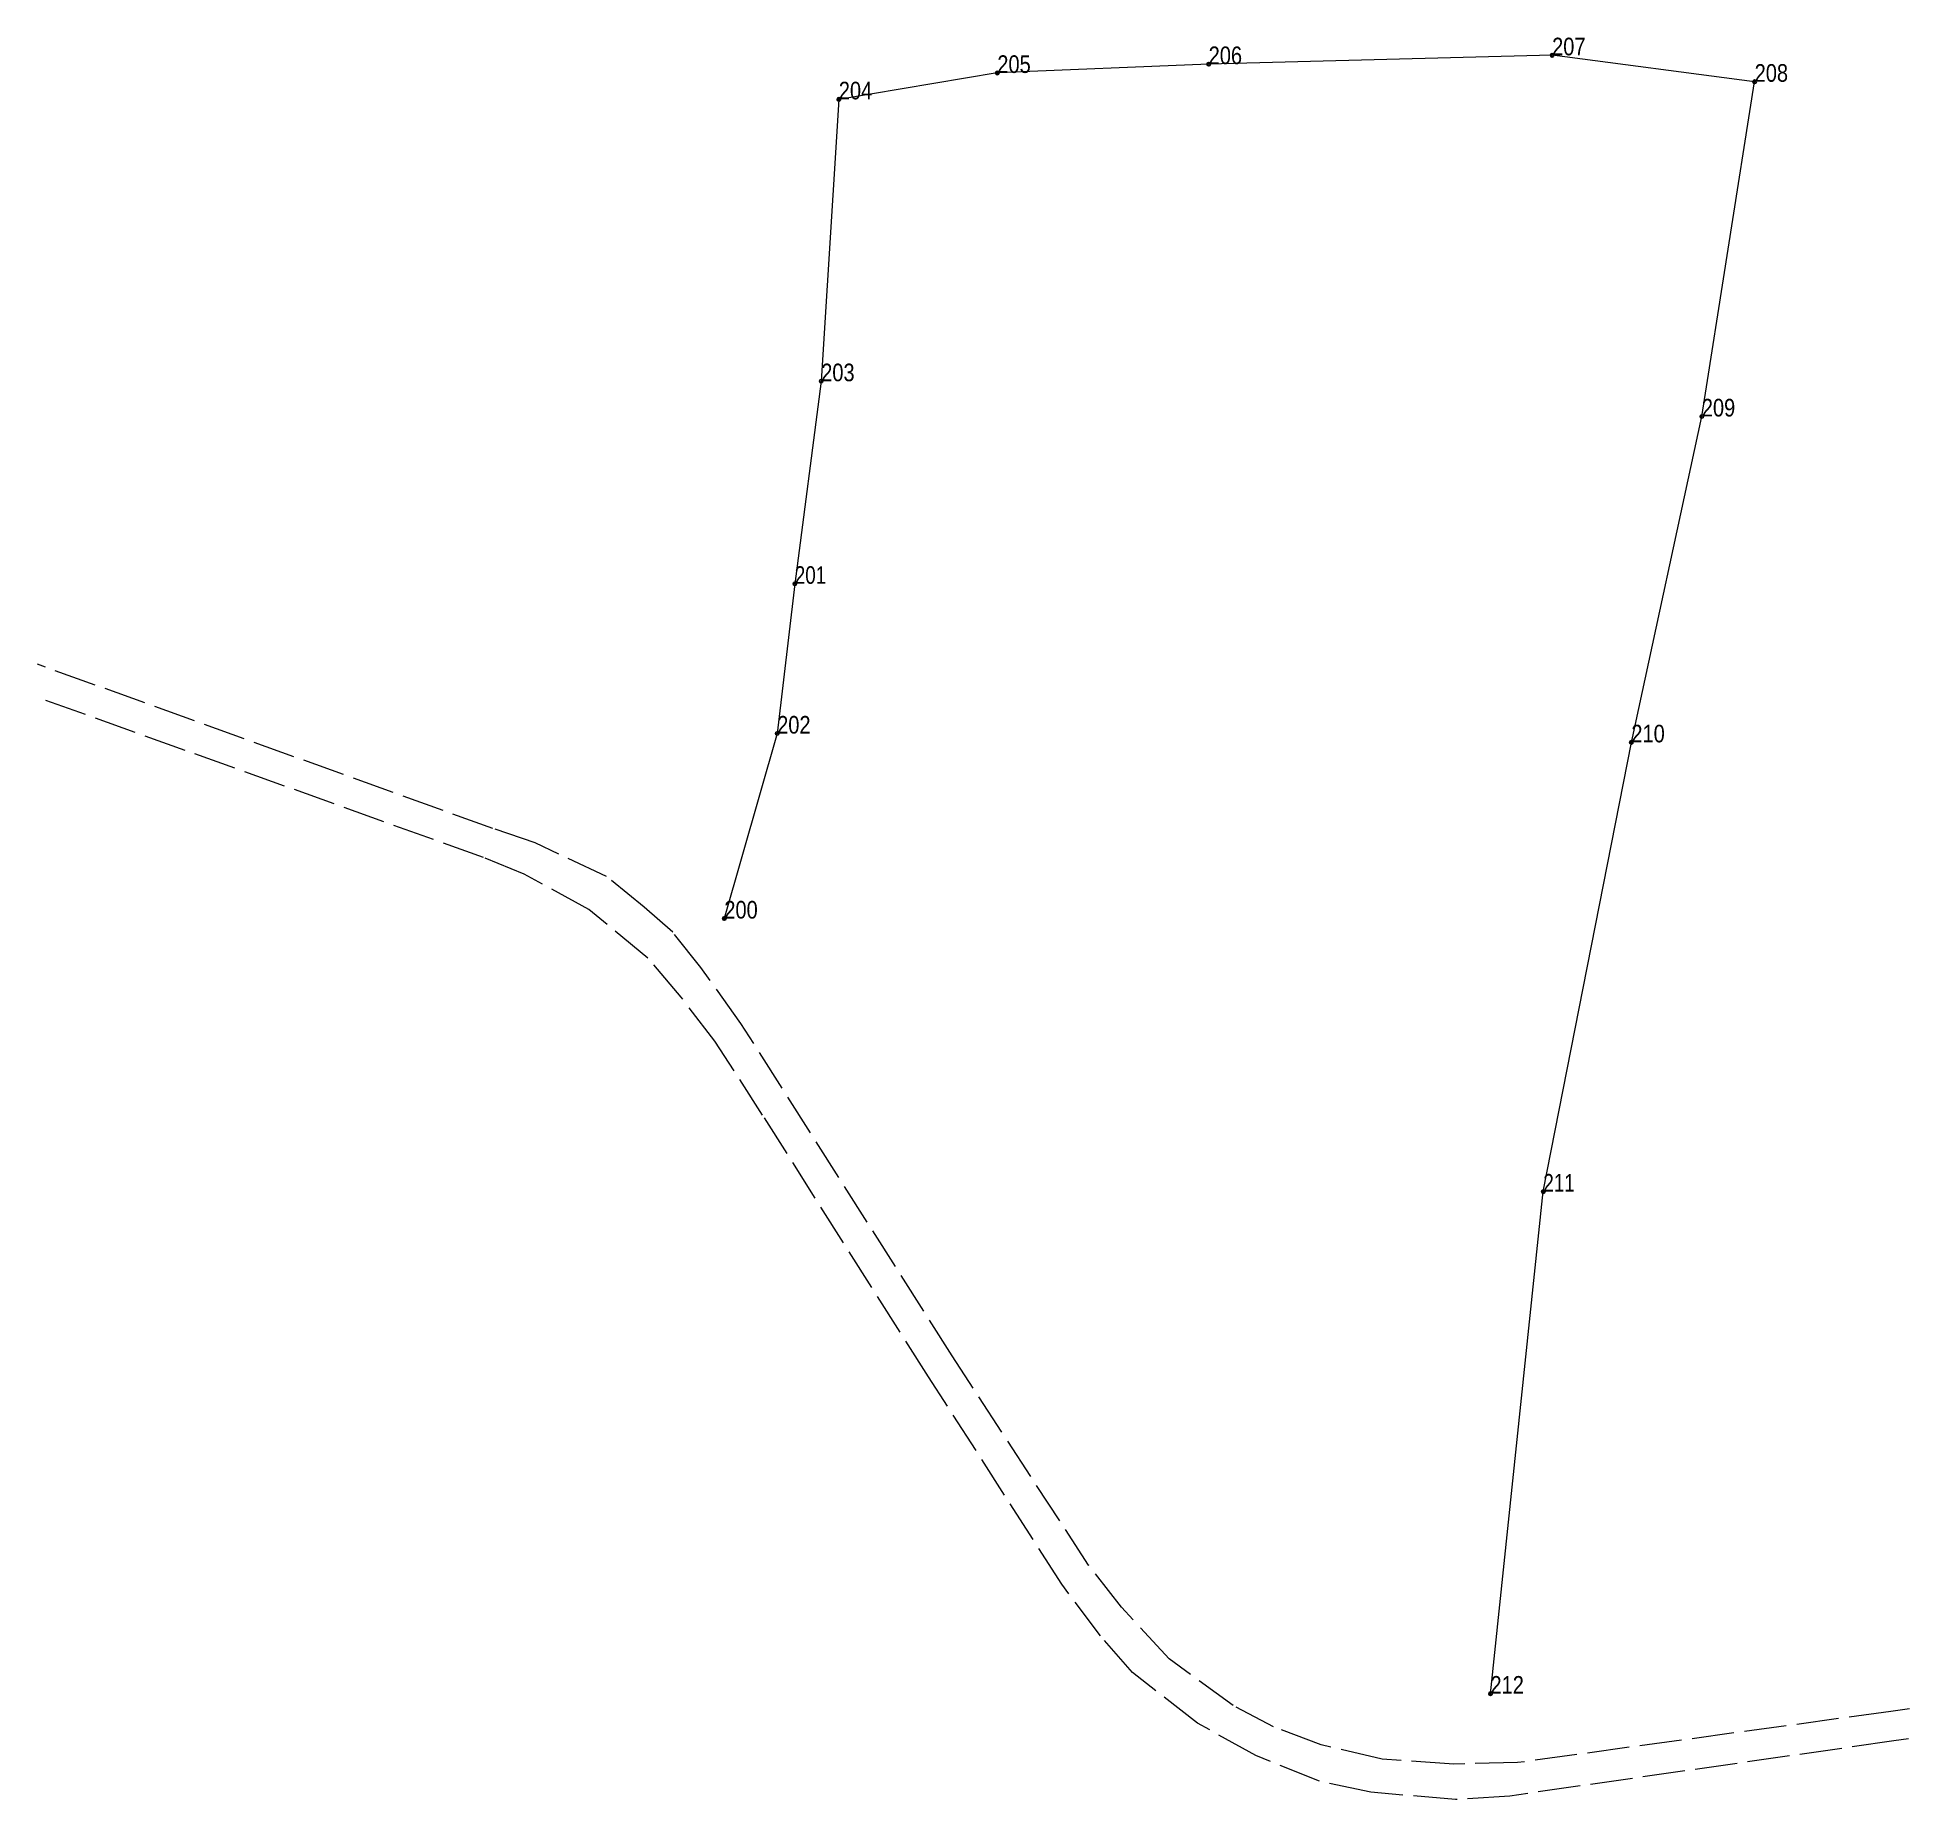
# Model space of a CAD drawing. Header units: metres. Extents: x 537057 to 540357, y 1847916 to 1853130.
# Drawn here: x 538000 to 538212.6, y 1850800 to 1851000 of the extents above.
import ezdxf

# ---------------------------------------------------------------- set-up
doc = ezdxf.new("R2010")
doc.units = ezdxf.units.M
doc.header["$LTSCALE"] = 0.8
doc.header["$PDMODE"] = 32
doc.header["$PDSIZE"] = 0.4
doc.linetypes.add('LONG_DASHED', pattern=[7.5, 6, -1.5])
doc.layers.add('10', color=7, linetype='Continuous', lineweight=13)
doc.layers.add('22', color=7, linetype='LONG_DASHED', lineweight=13)
doc.layers.add('12', color=7, linetype='Continuous')
doc.layers.add('7', color=7, linetype='Continuous')

msp = doc.modelspace()

# ---------------------------------------------------------------- linework, layer by layer
at = {"layer": '10'}
msp.add_lwpolyline([(538165, 1850812), (538171, 1850869), (538181, 1850920), (538189, 1850957), (538195, 1850995), (538172, 1850998), (538133, 1850997), (538109, 1850996), (538091, 1850993), (538089, 1850961), (538086, 1850938), (538084, 1850921), (538078, 1850900)], dxfattribs=at)
at = {"layer": '22'}
for points in [[(538212.59, 1850810.28), (538210.48, 1850809.98), (538168.07, 1850804.17), (538160.83, 1850804), (538152.71, 1850804.57), (538145.76, 1850806.2), (538140.37, 1850808.24), (538135.8, 1850810.65), (538128.51, 1850815.96), (538123.11, 1850821.81), (538119.36, 1850826.6), (538103.86, 1850850.35), (538079.89, 1850888.08), (538075.34, 1850894.43), (538072.15, 1850898.44), (538068.91, 1850901.28), (538064.62, 1850904.76), (538056.53, 1850908.58), (538051.7, 1850910.23), (538000, 1850928.87)], [(538212.46, 1850806.86), (538210.82, 1850806.64), (538167.19, 1850800.38), (538161.03, 1850799.98), (538151.4, 1850800.81), (538145.57, 1850802.06), (538138.37, 1850804.98), (538131.75, 1850808.64), (538124.34, 1850814.4), (538120.73, 1850818.55), (538116.31, 1850824.45), (538101.19, 1850847.98), (538082.35, 1850877.68), (538076.94, 1850886.07), (538073.1, 1850891.07), (538069.32, 1850895.52), (538062.62, 1850901.03), (538055.27, 1850905.02), (538050.64, 1850906.93), (538000, 1850925.11)]]:
    msp.add_lwpolyline(points, dxfattribs=at)
at = {"layer": '7'}
for p in [(538172, 1850998), (538109, 1850996), (538133, 1850997), (538195, 1850995), (538091, 1850993), (538089, 1850961), (538189, 1850957), (538086, 1850938), (538084, 1850921), (538181, 1850920), (538078, 1850900), (538171, 1850869), (538165, 1850812)]:
    msp.add_point(p, dxfattribs=at)

# ---------------------------------------------------------------- texts
at = {"layer": '12'}
for s, width, p in [('207', 0.85, (538172, 1850998)), ('205', 0.85, (538109, 1850996)), ('206', 0.85, (538133, 1850997)), ('208', 0.85, (538195, 1850995)), ('204', 0.85, (538091, 1850993)), ('203', 0.85, (538089, 1850961)), ('209', 0.85, (538189, 1850957)), ('201', 0.8, (538086, 1850938)), ('202', 0.85, (538084, 1850921)), ('210', 0.85, (538181, 1850920)), ('200', 0.85, (538078, 1850900)), ('211', 0.8, (538171, 1850869)), ('212', 0.85, (538165, 1850812))]:
    msp.add_text(s, height=2, dxfattribs=dict(at, width=width)).set_placement(p)

doc.saveas('drawing.dxf')
